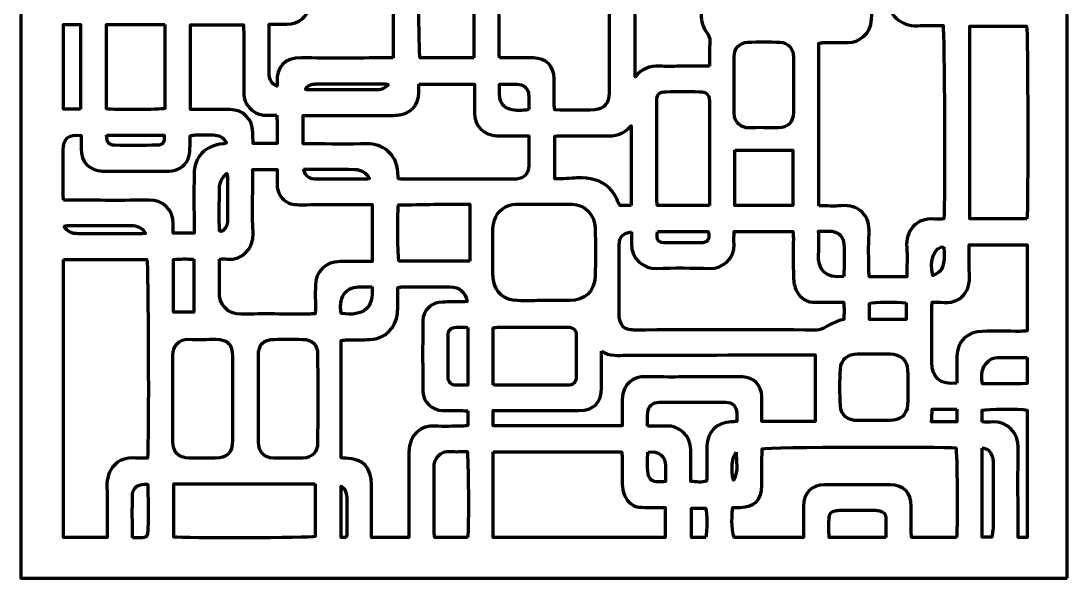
# Model space of a CAD drawing. Header units: inches. Extents: x 0 to 1500, y -3000 to 0.
# Drawn here: x 0 to 1500, y -3000 to -2201 of the extents above; entities that cross this region are included whole.
import ezdxf

# ---------------------------------------------------------------- set-up
doc = ezdxf.new("R2010")
doc.units = ezdxf.units.IN
doc.header["$MEASUREMENT"] = 0
doc.layers.add('Calque 2', color=7, linetype='Continuous')

msp = doc.modelspace()

# ---------------------------------------------------------------- linework, layer by layer
at = {"layer": 'Calque 2', "color": 7, "lineweight": 70, "true_color": 0xffffff}
for points, knots in [([(1500, -3000), (1000, -3000), (500, -3000), (0, -3000), (0, -2000), (0, -1000), (0, 0), (500, 0), (1000, 0), (1500, 0), (1500, -1000), (1500, -2000), (1500, -3000)], [0, 0, 0, 0, 1, 1, 1, 2, 2, 2, 3, 3, 3, 4, 4, 4, 4]), ([(533.6, -2254.2), (533.6, -2151), (533.6, -2049.3), (533.6, -1946.5), (521.6, -1946.5), (510.4, -1946.1), (499.1, -1946.6), (481.3, -1947.5), (465, -1931.1), (465.4, -1913.1), (465.6, -1906.4), (465.5, -1899.8), (465.4, -1893.1), (465.4, -1886.9), (465.4, -1880.7), (465.4, -1874.4), (462, -1874.1), (460.1, -1873.8), (458.1, -1873.8), (432.4, -1873.8), (406.8, -1874.3), (381.1, -1873.6), (368, -1873.2), (355.2, -1885.6), (355.6, -1899.7), (356.3, -1928.7), (355.8, -1957.7), (355.8, -1986.7), (355.8, -1989.3), (356.2, -1991.8), (356.5, -1995.5), (364.5, -1995.5), (372.1, -1995.4), (379.7, -1995.5), (402.2, -1995.8), (415.8, -2009.4), (415.8, -2031.8), (415.9, -2077.4), (415.8, -2123.1), (415.8, -2168.7), (415.8, -2172), (415.6, -2175.4), (414.9, -2178.6), (410.9, -2195.3), (398.6, -2205.2), (381.2, -2205.8), (373, -2206), (364.7, -2205.8), (355.9, -2205.8), (355.9, -2231), (355.7, -2255), (356.1, -2278.9), (356.3, -2285.4), (359.7, -2291.2), (367.1, -2294.6), (367.3, -2291.7), (367.6, -2289.7), (367.4, -2287.8), (365.7, -2269.1), (377.9, -2253.4), (402.1, -2253.9), (442, -2254.9), (482, -2254.2), (522, -2254.2), (525.6, -2254.2), (529.3, -2254.2), (533.6, -2254.2)], [0, 0, 0, 0, 1, 1, 1, 2, 2, 2, 3, 3, 3, 4, 4, 4, 5, 5, 5, 6, 6, 6, 7, 7, 7, 8, 8, 8, 9, 9, 9, 10, 10, 10, 11, 11, 11, 12, 12, 12, 13, 13, 13, 14, 14, 14, 15, 15, 15, 16, 16, 16, 17, 17, 17, 18, 18, 18, 19, 19, 19, 20, 20, 20, 21, 21, 21, 22, 22, 22, 22]), ([(649.6, -2253.8), (649.6, -2200.4), (649.6, -2148), (649.6, -2094.7), (623.3, -2094.7), (597.5, -2094.7), (571.8, -2094.7), (569.7, -2104.9), (570.1, -2246.5), (572.3, -2253.8), (597.7, -2253.8), (623.3, -2253.8), (649.6, -2253.8)], [0, 0, 0, 0, 1, 1, 1, 2, 2, 2, 3, 3, 3, 4, 4, 4, 4]), ([(686.2, -2254.2), (703.1, -2254.2), (718.7, -2254.1), (734.4, -2254.2), (753, -2254.4), (764.3, -2265.6), (764.5, -2283.9), (764.6, -2296.3), (764.5, -2308.6), (764.6, -2320.9), (764.6, -2323.4), (765.2, -2326), (765.5, -2328.8), (785.1, -2328.8), (804.1, -2329.6), (822.9, -2328.5), (836.9, -2327.7), (843.4, -2318.9), (843.4, -2304.1), (843.5, -2253.5), (843.5, -2202.9), (843.4, -2152.3), (843.4, -2149.7), (843, -2147.1), (842.7, -2143.8), (838.8, -2143.8), (835.5, -2143.8), (832.3, -2143.8), (812.3, -2143.8), (792.3, -2143.8), (772.3, -2143.8), (762.3, -2143.8), (753.4, -2140.8), (746.3, -2133.2), (740, -2126.5), (737.6, -2118.5), (737.5, -2109.6), (737.4, -2102.6), (737.5, -2095.7), (737.5, -2088.1), (725.4, -2088.1), (714.4, -2087.3), (703.6, -2088.3), (695, -2089.1), (689.5, -2095.3), (687, -2103.6), (686, -2107.1), (685.9, -2110.9), (685.9, -2114.5), (685.8, -2158.5), (685.8, -2202.4), (685.8, -2246.4), (685.8, -2248.6), (686, -2250.9), (686.2, -2254.2)], [0, 0, 0, 0, 1, 1, 1, 2, 2, 2, 3, 3, 3, 4, 4, 4, 5, 5, 5, 6, 6, 6, 7, 7, 7, 8, 8, 8, 9, 9, 9, 10, 10, 10, 11, 11, 11, 12, 12, 12, 13, 13, 13, 14, 14, 14, 15, 15, 15, 16, 16, 16, 17, 17, 17, 18, 18, 18, 18]), ([(987.5, -2266.2), (987.5, -2253.2), (987.2, -2241.6), (987.7, -2230), (987.8, -2225.7), (986.8, -2222.4), (984.2, -2219.1), (977.8, -2210.9), (975.2, -2201.6), (975.4, -2191.2), (975.8, -2178.2), (975.6, -2165.2), (975.5, -2152.2), (975.5, -2149.7), (975, -2147.1), (974.8, -2144.4), (943, -2144.4), (911.9, -2144.4), (880.6, -2144.4), (880.6, -2189.9), (880.6, -2234.8), (880.6, -2281.1), (890.3, -2269.4), (901.8, -2265.8), (915.1, -2266.1), (924.8, -2266.4), (934.4, -2266.2), (944.1, -2266.2), (958, -2266.2), (972, -2266.2), (987.5, -2266.2)], [0, 0, 0, 0, 1, 1, 1, 2, 2, 2, 3, 3, 3, 4, 4, 4, 5, 5, 5, 6, 6, 6, 7, 7, 7, 8, 8, 8, 9, 9, 9, 10, 10, 10, 10]), ([(1144.3, -2466.2), (1155.7, -2466.2), (1166.1, -2467), (1176.3, -2466.1), (1201.3, -2463.9), (1217.8, -2479.7), (1216.1, -2506.2), (1214.9, -2524.1), (1215.8, -2542.2), (1215.9, -2560.2), (1215.9, -2562.7), (1216.4, -2565.2), (1216.7, -2568.2), (1226, -2568.2), (1234.6, -2568.2), (1243.3, -2568.2), (1252.1, -2568.1), (1260.9, -2568), (1270.2, -2567.9), (1270.2, -2553), (1271.2, -2539.2), (1270, -2525.7), (1267.9, -2503.2), (1283.2, -2482.4), (1309.9, -2485.4), (1314.4, -2485.9), (1318.9, -2485.2), (1323.2, -2485.1), (1325.3, -2462.3), (1324.3, -2215.5), (1322.1, -2207.8), (1310, -2207.8), (1297.6, -2207.2), (1285.4, -2207.9), (1262.4, -2209.2), (1241.5, -2192.2), (1243.4, -2165.7), (1243.7, -2160.7), (1243.5, -2155.7), (1243.3, -2150.7), (1243.3, -2148.2), (1242.7, -2145.6), (1242.4, -2143.1), (1234.7, -2143.1), (1227.8, -2143.1), (1220.3, -2143.1), (1220.1, -2146.8), (1219.8, -2150.1), (1219.8, -2153.3), (1219.8, -2168.3), (1220.2, -2183.3), (1219.7, -2198.3), (1219.1, -2220), (1200.9, -2232.5), (1185.9, -2232), (1174.6, -2231.6), (1163.3, -2231.9), (1151.9, -2232), (1149.4, -2232), (1146.9, -2232.5), (1144.3, -2232.8), (1144.3, -2310.7), (1144.3, -2387.8), (1144.3, -2466.2)], [0, 0, 0, 0, 1, 1, 1, 2, 2, 2, 3, 3, 3, 4, 4, 4, 5, 5, 5, 6, 6, 6, 7, 7, 7, 8, 8, 8, 9, 9, 9, 10, 10, 10, 11, 11, 11, 12, 12, 12, 13, 13, 13, 14, 14, 14, 15, 15, 15, 16, 16, 16, 17, 17, 17, 18, 18, 18, 19, 19, 19, 20, 20, 20, 21, 21, 21, 21]), ([(85.6, -2327.8), (85.6, -2286.9), (85.6, -2246.8), (85.6, -2206.4), (77.2, -2206.4), (69.4, -2206.4), (61.1, -2206.4), (61.1, -2247.1), (61.1, -2287.2), (61.1, -2327.8), (69.4, -2327.8), (77, -2327.8), (85.6, -2327.8)], [0, 0, 0, 0, 1, 1, 1, 2, 2, 2, 3, 3, 3, 4, 4, 4, 4]), ([(206.3, -2206.4), (177.7, -2206.4), (150.3, -2206.4), (122.5, -2206.4), (122.5, -2247.1), (122.5, -2287.2), (122.5, -2327.1), (134.8, -2329), (199.1, -2328.6), (206.3, -2326.6), (206.3, -2286.8), (206.3, -2247), (206.3, -2206.4)], [0, 0, 0, 0, 1, 1, 1, 2, 2, 2, 3, 3, 3, 4, 4, 4, 4]), ([(366.7, -2336.4), (361.3, -2336.4), (356.4, -2336.5), (351.5, -2336.4), (340.8, -2336.2), (332.2, -2331.8), (325.8, -2323.3), (320.9, -2317), (319.4, -2309.7), (319.4, -2301.8), (319.5, -2273.5), (319.5, -2245.2), (319.4, -2216.9), (319.4, -2213.4), (319.2, -2209.9), (319, -2206.5), (293, -2206.5), (268.2, -2206.5), (243.2, -2206.5), (243.2, -2247.3), (243.2, -2287.4), (243.2, -2328.2), (247.2, -2328.2), (250.5, -2328.2), (253.8, -2328.2), (269.1, -2328.2), (284.4, -2328.1), (299.7, -2328.2), (318.9, -2328.4), (332.2, -2341.8), (332.5, -2360.9), (332.6, -2366.1), (332.8, -2371.3), (333, -2376.7), (344.8, -2376.7), (355.6, -2376.7), (367.5, -2376.7), (367.5, -2365.8), (367.5, -2355.6), (367.4, -2345.3), (367.4, -2342.8), (367, -2340.2), (366.7, -2336.4)], [0, 0, 0, 0, 1, 1, 1, 2, 2, 2, 3, 3, 3, 4, 4, 4, 5, 5, 5, 6, 6, 6, 7, 7, 7, 8, 8, 8, 9, 9, 9, 10, 10, 10, 11, 11, 11, 12, 12, 12, 13, 13, 13, 14, 14, 14, 14]), ([(1442.4, -2485), (1444.4, -2471.1), (1443.8, -2215.5), (1441.9, -2208.5), (1414.7, -2208.5), (1387.6, -2208.5), (1360.5, -2208.5), (1360.5, -2301), (1360.5, -2392.8), (1360.5, -2485), (1388.1, -2485), (1415, -2485), (1442.4, -2485)], [0, 0, 0, 0, 1, 1, 1, 2, 2, 2, 3, 3, 3, 4, 4, 4, 4]), ([(1107.5, -2293.6), (1107.5, -2293.6), (1107.5, -2293.6), (1107.5, -2293.6), (1107.5, -2279.9), (1107.6, -2266.3), (1107.5, -2252.6), (1107.3, -2240.3), (1100.5, -2232.3), (1088.1, -2231.7), (1072.9, -2231), (1057.5, -2231), (1042.3, -2231.7), (1029.8, -2232.2), (1022.7, -2240), (1022.6, -2252.4), (1022.4, -2279.3), (1022.6, -2306.3), (1022.5, -2333.3), (1022.4, -2346.1), (1032.9, -2355), (1044, -2354.5), (1057.9, -2353.8), (1071.9, -2354.4), (1085.9, -2354.2), (1099.9, -2354.1), (1107.3, -2346.6), (1107.5, -2332.5), (1107.6, -2319.5), (1107.5, -2306.5), (1107.5, -2293.6)], [0, 0, 0, 0, 1, 1, 1, 2, 2, 2, 3, 3, 3, 4, 4, 4, 5, 5, 5, 6, 6, 6, 7, 7, 7, 8, 8, 8, 9, 9, 9, 10, 10, 10, 10]), ([(570.5, -2291.9), (570.5, -2296.4), (570.6, -2300), (570.5, -2303.6), (570.3, -2322.8), (558.3, -2335.3), (538.9, -2336.4), (536, -2336.5), (532.9, -2336.5), (530, -2336.5), (491.6, -2336.5), (453.3, -2336.5), (415, -2336.5), (411.5, -2336.5), (407.9, -2336.7), (404.5, -2336.9), (404.5, -2350.8), (404.5, -2363.7), (404.5, -2377.5), (408.7, -2377.5), (412.3, -2377.5), (415.9, -2377.5), (442.9, -2377.5), (469.9, -2378), (496.9, -2377.3), (517.1, -2376.7), (539.1, -2391.2), (540.5, -2418.6), (540.7, -2421.5), (540.9, -2424.4), (541.2, -2427.5), (544.2, -2427.7), (546.5, -2428), (548.8, -2428), (601.1, -2428.1), (653.4, -2428.1), (705.7, -2428.1), (707.3, -2428.1), (709, -2428.1), (710.7, -2427.9), (721.8, -2426.8), (728, -2420.2), (728.2, -2408.9), (728.3, -2399.6), (728.2, -2390.2), (728.2, -2380.9), (728.2, -2376.1), (728.2, -2371.2), (728.2, -2365.8), (723.5, -2365.8), (720.2, -2365.8), (716.9, -2365.8), (705.5, -2365.8), (694.2, -2365.9), (682.9, -2365.8), (663.6, -2365.5), (650.4, -2352.1), (650.2, -2332.9), (650.1, -2324.6), (650.2, -2316.3), (650.2, -2308), (650.2, -2302.7), (650.2, -2297.5), (650.2, -2291.9), (623.4, -2291.9), (597.8, -2291.9), (570.5, -2291.9)], [0, 0, 0, 0, 1, 1, 1, 2, 2, 2, 3, 3, 3, 4, 4, 4, 5, 5, 5, 6, 6, 6, 7, 7, 7, 8, 8, 8, 9, 9, 9, 10, 10, 10, 11, 11, 11, 12, 12, 12, 13, 13, 13, 14, 14, 14, 15, 15, 15, 16, 16, 16, 17, 17, 17, 18, 18, 18, 19, 19, 19, 20, 20, 20, 21, 21, 21, 22, 22, 22, 22]), ([(527.3, -2292.3), (524.5, -2291.8), (523.2, -2291.5), (521.9, -2291.5), (489.3, -2291.5), (456.7, -2291.5), (424.1, -2291.5), (422.1, -2291.5), (420.1, -2291.6), (418.2, -2291.9), (413.7, -2292.4), (410.3, -2294.6), (408, -2299.1), (409.5, -2299.6), (410.3, -2300.1), (411.2, -2300.1), (443.7, -2300.1), (476.3, -2300.2), (508.9, -2300.1), (515.3, -2300.1), (521.3, -2298.4), (527.3, -2292.3)], [0, 0, 0, 0, 1, 1, 1, 2, 2, 2, 3, 3, 3, 4, 4, 4, 5, 5, 5, 6, 6, 6, 7, 7, 7, 7]), ([(728.1, -2328.3), (728.1, -2320.9), (728.5, -2313.6), (728, -2306.4), (727.6, -2299.5), (721.7, -2292.7), (714.9, -2292.1), (705.5, -2291.4), (696, -2292), (686.4, -2292), (686.4, -2298.7), (685.8, -2304.7), (686.5, -2310.5), (687.6, -2319), (692.5, -2325.4), (701, -2327.6), (709.6, -2330), (718.5, -2330.1), (728.1, -2328.3)], [0, 0, 0, 0, 1, 1, 1, 2, 2, 2, 3, 3, 3, 4, 4, 4, 5, 5, 5, 6, 6, 6, 6]), ([(987.2, -2465.8), (987.2, -2461.1), (987.2, -2457.5), (987.2, -2453.9), (987.2, -2410.3), (987.2, -2366.7), (987.2, -2323.1), (987.2, -2320.8), (987.3, -2318.5), (987.2, -2316.1), (986.5, -2305.9), (983.2, -2302.7), (972.8, -2302.6), (957.1, -2302.4), (941.5, -2302.4), (925.8, -2302.6), (915, -2302.7), (911.8, -2306), (911.8, -2317.1), (911.8, -2364.1), (911.8, -2411), (911.8, -2457.9), (911.8, -2460.4), (912.3, -2463), (912.5, -2465.8), (937.3, -2465.8), (961.5, -2465.8), (987.2, -2465.8)], [0, 0, 0, 0, 1, 1, 1, 2, 2, 2, 3, 3, 3, 4, 4, 4, 5, 5, 5, 6, 6, 6, 7, 7, 7, 8, 8, 8, 9, 9, 9, 9]), ([(874.8, -2465.9), (874.8, -2427.7), (874.8, -2390.7), (874.8, -2351.7), (864.2, -2364.2), (851.7, -2366.3), (837.8, -2366), (816.5, -2365.4), (795.2, -2365.8), (773.9, -2365.8), (771, -2365.8), (768.1, -2366.3), (765.3, -2366.5), (765.3, -2387.1), (765.3, -2406.9), (765.3, -2427.5), (768.9, -2427.5), (771.9, -2427.6), (774.8, -2427.5), (784.8, -2427.1), (794.8, -2426), (804.7, -2426.3), (821.2, -2426.8), (836.6, -2431.1), (847.2, -2444.7), (852, -2450.8), (854.9, -2458.4), (859, -2465.9), (863.5, -2465.9), (868.7, -2465.9), (874.8, -2465.9)], [0, 0, 0, 0, 1, 1, 1, 2, 2, 2, 3, 3, 3, 4, 4, 4, 5, 5, 5, 6, 6, 6, 7, 7, 7, 8, 8, 8, 9, 9, 9, 10, 10, 10, 10]), ([(61, -2458.2), (65.1, -2458.2), (68.7, -2458.2), (72.2, -2458.2), (109.5, -2458.2), (146.8, -2458.8), (184.1, -2457.9), (202.2, -2457.5), (219, -2471.2), (218.5, -2492.3), (218.4, -2496.5), (218.5, -2500.8), (218.5, -2505.4), (228.9, -2505.4), (238.3, -2505.4), (248.2, -2505.4), (248.2, -2502), (248.2, -2499.4), (248.2, -2496.7), (248.2, -2471.8), (248, -2446.8), (248.3, -2421.8), (248.5, -2396), (264.4, -2379.3), (289.7, -2377.4), (291.2, -2377.3), (292.6, -2376.6), (294.7, -2376), (290.6, -2367.3), (283.7, -2364.8), (275.7, -2364.6), (267, -2364.3), (258.4, -2364.4), (249.7, -2364.6), (247.5, -2364.6), (245.4, -2365.3), (242.5, -2365.8), (242.5, -2372.3), (242.9, -2378.2), (242.4, -2384.2), (242.1, -2389.1), (241.7, -2394.3), (239.8, -2398.7), (234.7, -2410.7), (224.8, -2416.1), (212.1, -2416.3), (198.5, -2416.6), (184.8, -2416.5), (171.2, -2416.5), (153.2, -2416.5), (135.2, -2416.8), (117.2, -2416.3), (97.4, -2415.7), (86.2, -2403.7), (86.2, -2383.8), (86.2, -2377.6), (86.2, -2371.4), (86.2, -2365.3), (67.5, -2363.5), (60.5, -2369.7), (60.5, -2386.4), (60.5, -2406.7), (60.5, -2427), (60.5, -2447.3), (60.5, -2450.6), (60.8, -2453.8), (61, -2458.2)], [0, 0, 0, 0, 1, 1, 1, 2, 2, 2, 3, 3, 3, 4, 4, 4, 5, 5, 5, 6, 6, 6, 7, 7, 7, 8, 8, 8, 9, 9, 9, 10, 10, 10, 11, 11, 11, 12, 12, 12, 13, 13, 13, 14, 14, 14, 15, 15, 15, 16, 16, 16, 17, 17, 17, 18, 18, 18, 19, 19, 19, 20, 20, 20, 21, 21, 21, 22, 22, 22, 22]), ([(122.8, -2365.1), (122.9, -2375.3), (125.7, -2379.2), (134.2, -2379.4), (154.5, -2379.7), (174.8, -2379.7), (195.2, -2379.3), (203.5, -2379.2), (206.5, -2374.5), (205.2, -2365.1), (177.7, -2365.1), (150.3, -2365.1), (122.8, -2365.1)], [0, 0, 0, 0, 1, 1, 1, 2, 2, 2, 3, 3, 3, 4, 4, 4, 4]), ([(1023.5, -2386.4), (1023.5, -2413.3), (1023.5, -2439.3), (1023.5, -2465.7), (1051.4, -2465.7), (1078.8, -2465.7), (1106.9, -2465.7), (1106.9, -2439.1), (1106.9, -2413.1), (1106.9, -2386.4), (1079.3, -2386.4), (1052.2, -2386.4), (1023.5, -2386.4)], [0, 0, 0, 0, 1, 1, 1, 2, 2, 2, 3, 3, 3, 4, 4, 4, 4]), ([(284.5, -2542.5), (284.5, -2559.3), (284.8, -2574.6), (284.5, -2589.8), (284.1, -2606.5), (295.1, -2622.1), (316.1, -2621.6), (348, -2621), (380, -2621.5), (412, -2621.5), (415.2, -2621.5), (418.4, -2621.2), (421.7, -2621.1), (421.9, -2618.3), (422.2, -2616.6), (422.2, -2615), (422.2, -2603.6), (422, -2592.3), (422.2, -2581), (422.7, -2559.7), (436.5, -2546.3), (457.6, -2546.2), (464, -2546.1), (470.3, -2546.2), (476.6, -2546.1), (485.5, -2546.1), (494.4, -2546.1), (503.6, -2546.1), (503.6, -2518.5), (503.6, -2492.1), (503.6, -2464.5), (499.4, -2464.5), (495.9, -2464.5), (492.3, -2464.5), (461, -2464.5), (429.6, -2464.5), (398.3, -2464.6), (390.4, -2464.6), (383, -2463.2), (377, -2457.7), (370.5, -2451.8), (367.5, -2444.2), (367.5, -2435.4), (367.5, -2428.5), (367.5, -2421.6), (367.5, -2414.3), (355.4, -2414.3), (344.6, -2414.3), (332.5, -2414.3), (332.5, -2418.4), (332.5, -2421.9), (332.5, -2425.5), (332.5, -2452.2), (331.5, -2478.9), (332.8, -2505.5), (333.9, -2529.2), (315.8, -2544.9), (296, -2542.5), (292.8, -2542.2), (289.5, -2542.5), (284.5, -2542.5)], [0, 0, 0, 0, 1, 1, 1, 2, 2, 2, 3, 3, 3, 4, 4, 4, 5, 5, 5, 6, 6, 6, 7, 7, 7, 8, 8, 8, 9, 9, 9, 10, 10, 10, 11, 11, 11, 12, 12, 12, 13, 13, 13, 14, 14, 14, 15, 15, 15, 16, 16, 16, 17, 17, 17, 18, 18, 18, 19, 19, 19, 20, 20, 20, 20]), ([(405, -2413.8), (409.1, -2424.8), (413.5, -2427.9), (424.9, -2428), (448.2, -2428.2), (471.5, -2428.1), (494.8, -2428), (496.2, -2428), (497.7, -2427.4), (499.7, -2427), (494.6, -2418.4), (487.5, -2414.1), (478.8, -2414), (454.5, -2413.6), (430.3, -2413.8), (405, -2413.8)], [0, 0, 0, 0, 1, 1, 1, 2, 2, 2, 3, 3, 3, 4, 4, 4, 5, 5, 5, 5]), ([(284.5, -2503.2), (286.6, -2502.7), (288.3, -2502.7), (289.4, -2501.9), (294.3, -2498.2), (296.3, -2493.4), (296.3, -2487.2), (296.1, -2466.3), (296.3, -2445.3), (296.2, -2424.4), (296.2, -2423.3), (295.8, -2422.1), (295.4, -2420.1), (287.6, -2426.1), (284.8, -2433.6), (284.7, -2441.6), (284.3, -2461.8), (284.5, -2482.1), (284.5, -2503.2)], [0, 0, 0, 0, 1, 1, 1, 2, 2, 2, 3, 3, 3, 4, 4, 4, 5, 5, 5, 6, 6, 6, 6]), ([(643.7, -2545.8), (643.7, -2518), (643.7, -2491.3), (643.7, -2464), (609.9, -2463.3), (575.5, -2464.5), (541.4, -2464.9), (539.4, -2483), (540.1, -2538.8), (542.4, -2545.8), (575.5, -2545.8), (608.7, -2545.8), (643.7, -2545.8)], [0, 0, 0, 0, 1, 1, 1, 2, 2, 2, 3, 3, 3, 4, 4, 4, 4]), ([(749.9, -2602.2), (762.3, -2602.2), (774.6, -2602.2), (786.9, -2602.2), (808, -2602.1), (822.5, -2589), (823.2, -2567.9), (824, -2544.6), (824, -2521.2), (823.2, -2497.9), (822.5, -2478.4), (808.7, -2464.3), (790.7, -2463.9), (763.7, -2463.5), (736.7, -2463.6), (709.7, -2463.9), (695.5, -2464.1), (683, -2473.6), (678.9, -2487), (677.4, -2492), (676.7, -2497.4), (676.7, -2502.7), (676.4, -2522.7), (676.5, -2542.7), (676.6, -2562.7), (676.6, -2566), (677.1, -2569.3), (677.6, -2572.6), (680.7, -2591.1), (693.3, -2602), (711.9, -2602.2), (724.6, -2602.3), (737.3, -2602.2), (749.9, -2602.2)], [0, 0, 0, 0, 1, 1, 1, 2, 2, 2, 3, 3, 3, 4, 4, 4, 5, 5, 5, 6, 6, 6, 7, 7, 7, 8, 8, 8, 9, 9, 9, 10, 10, 10, 11, 11, 11, 11]), ([(61.7, -2495.3), (66.5, -2504.4), (73.7, -2506.2), (82.1, -2506.2), (112, -2506.2), (141.9, -2506.2), (171.8, -2506.2), (173.7, -2506.2), (175.5, -2505.9), (178.7, -2505.7), (173, -2497.3), (166.3, -2494.5), (157.8, -2494.5), (128.2, -2494.5), (98.6, -2494.5), (69, -2494.5), (66.9, -2494.5), (64.7, -2495), (61.7, -2495.3)], [0, 0, 0, 0, 1, 1, 1, 2, 2, 2, 3, 3, 3, 4, 4, 4, 5, 5, 5, 6, 6, 6, 6]), ([(875.5, -2503.7), (863.2, -2505.2), (857.9, -2510.9), (857.9, -2522), (857.7, -2556.3), (857.7, -2590.6), (858, -2624.9), (858, -2629.3), (859.8, -2634.1), (862.2, -2637.7), (866, -2643.5), (872.4, -2644.3), (879, -2644.3), (966.3, -2644.2), (1053.6, -2644.2), (1140.9, -2644.3), (1146.1, -2644.3), (1150.1, -2642.8), (1154.4, -2639.7), (1159.4, -2636.1), (1165.6, -2634.1), (1171.3, -2631.6), (1174, -2630.5), (1176.9, -2630), (1179.8, -2629.2), (1180.1, -2620.8), (1181, -2613), (1179.2, -2604.5), (1165.6, -2604.5), (1152.7, -2604.3), (1139.8, -2604.6), (1127, -2604.9), (1117.6, -2599.1), (1112.2, -2588.3), (1109.2, -2582.3), (1107.9, -2575), (1107.7, -2568.2), (1107.1, -2549.9), (1107.5, -2531.5), (1107.5, -2513.2), (1107.5, -2510), (1107.1, -2506.8), (1106.9, -2503.2), (1078.6, -2503.2), (1051.2, -2503.2), (1022.5, -2503.2), (1022.5, -2509.7), (1022.1, -2515.7), (1022.6, -2521.6), (1024.2, -2541.1), (1006.2, -2556.6), (988.1, -2556), (962.5, -2555.2), (936.8, -2555), (911.2, -2556.1), (893.9, -2556.7), (874.5, -2543), (875.5, -2520.4), (875.7, -2514.9), (875.5, -2509.3), (875.5, -2503.7)], [0, 0, 0, 0, 1, 1, 1, 2, 2, 2, 3, 3, 3, 4, 4, 4, 5, 5, 5, 6, 6, 6, 7, 7, 7, 8, 8, 8, 9, 9, 9, 10, 10, 10, 11, 11, 11, 12, 12, 12, 13, 13, 13, 14, 14, 14, 15, 15, 15, 16, 16, 16, 17, 17, 17, 18, 18, 18, 19, 19, 19, 20, 20, 20, 20]), ([(912.7, -2503), (911.1, -2516.5), (913.6, -2519.4), (926.1, -2519.5), (942, -2519.5), (957.9, -2519.6), (973.9, -2519.4), (984.7, -2519.3), (988, -2514.7), (985.6, -2503), (961.6, -2503), (937.5, -2503), (912.7, -2503)], [0, 0, 0, 0, 1, 1, 1, 2, 2, 2, 3, 3, 3, 4, 4, 4, 4]), ([(1180.1, -2567.4), (1180.1, -2551.6), (1180.5, -2536.4), (1180, -2521.1), (1179.6, -2511.2), (1172.7, -2503.9), (1163.2, -2502.8), (1157.1, -2502.1), (1150.8, -2502.7), (1143.8, -2502.7), (1143.8, -2514.5), (1144.5, -2525.2), (1143.7, -2535.7), (1142.1, -2556.3), (1153.1, -2572), (1180.1, -2567.4)], [0, 0, 0, 0, 1, 1, 1, 2, 2, 2, 3, 3, 3, 4, 4, 4, 5, 5, 5, 5]), ([(1323.4, -2525), (1310.6, -2523.9), (1302, -2544.7), (1307.4, -2566.1), (1321.9, -2561), (1325.4, -2551.8), (1323.4, -2525)], [0, 0, 0, 0, 1, 1, 1, 2, 2, 2, 2]), ([(1342.1, -2720.6), (1342.1, -2707.5), (1342, -2694.9), (1342.1, -2682.3), (1342.4, -2660.6), (1356.9, -2646.3), (1378.8, -2646.2), (1396.7, -2646.1), (1414.7, -2646.2), (1432.7, -2646.2), (1435.9, -2646.2), (1439.2, -2645.9), (1442.8, -2645.7), (1442.8, -2604.2), (1442.8, -2563.5), (1442.8, -2522.4), (1415, -2522.4), (1387.9, -2522.4), (1359.8, -2522.4), (1359.8, -2525.8), (1359.8, -2528.8), (1359.8, -2531.7), (1359.8, -2542), (1359, -2552.4), (1360, -2562.6), (1362.4, -2588.4), (1348.8, -2607.9), (1318.5, -2604.6), (1314.7, -2604.2), (1310.7, -2604.5), (1306.6, -2604.5), (1306.3, -2608.1), (1305.9, -2610.3), (1305.9, -2612.6), (1305.9, -2638.6), (1305.8, -2664.6), (1306, -2690.6), (1306.1, -2712.8), (1318.1, -2723.2), (1342.1, -2720.6)], [0, 0, 0, 0, 1, 1, 1, 2, 2, 2, 3, 3, 3, 4, 4, 4, 5, 5, 5, 6, 6, 6, 7, 7, 7, 8, 8, 8, 9, 9, 9, 10, 10, 10, 11, 11, 11, 12, 12, 12, 13, 13, 13, 13]), ([(61.2, -2543), (61.2, -2676.6), (61.2, -2809.1), (61.2, -2941.6), (82.1, -2941.6), (102.3, -2941.6), (123.5, -2941.6), (123.5, -2937.7), (123.5, -2934.4), (123.5, -2931.2), (123.5, -2910.5), (124.2, -2889.8), (123.3, -2869.2), (122.2, -2844.8), (138, -2825.6), (164.2, -2828), (170, -2828.5), (175.9, -2828), (181.5, -2827.9), (183.6, -2804), (182.7, -2550.6), (180.5, -2543), (141.1, -2543), (101.5, -2543), (61.2, -2543)], [0, 0, 0, 0, 1, 1, 1, 2, 2, 2, 3, 3, 3, 4, 4, 4, 5, 5, 5, 6, 6, 6, 7, 7, 7, 8, 8, 8, 8]), ([(247.7, -2542.9), (237.8, -2542.3), (228.5, -2542.2), (218.7, -2543.1), (218.7, -2569), (218.7, -2593.8), (218.7, -2618.8), (228.8, -2618.8), (238.2, -2618.8), (247.7, -2618.8), (247.7, -2593.3), (247.7, -2568.5), (247.7, -2542.9)], [0, 0, 0, 0, 1, 1, 1, 2, 2, 2, 3, 3, 3, 4, 4, 4, 4]), ([(503.4, -2582.6), (495.5, -2582.6), (488.2, -2582), (480.9, -2582.7), (470.7, -2583.6), (463.7, -2589.6), (460.3, -2599.1), (457.9, -2606.1), (457.7, -2613.3), (459.5, -2620.4), (491, -2625.5), (506.6, -2612.4), (503.4, -2582.6)], [0, 0, 0, 0, 1, 1, 1, 2, 2, 2, 3, 3, 3, 4, 4, 4, 4]), ([(640.9, -2760.3), (637.2, -2760.1), (633.9, -2759.9), (630.7, -2759.8), (622, -2759.8), (613.4, -2760), (604.7, -2759.8), (589.3, -2759.3), (576.6, -2747.9), (576.4, -2732.9), (575.9, -2699), (575.9, -2665), (576.3, -2631), (576.5, -2616), (589.1, -2604.6), (604.4, -2604.2), (613.7, -2604), (623.1, -2604.1), (632.4, -2604), (634.9, -2604), (637.3, -2603.6), (639.9, -2603.3), (636.6, -2589.1), (628.9, -2582.6), (615.2, -2582.5), (592.6, -2582.4), (569.9, -2582.5), (547.3, -2582.5), (545.4, -2582.5), (543.5, -2583), (540.5, -2583.4), (540.5, -2587.5), (540.6, -2591), (540.5, -2594.6), (540.4, -2603.3), (540.8, -2612), (539.9, -2620.5), (537.7, -2641.7), (522.1, -2656.6), (501.1, -2657.9), (490.1, -2658.6), (479.1, -2658.2), (468.1, -2658.4), (465.2, -2658.4), (462.4, -2658.8), (459.2, -2659.1), (459.2, -2715.6), (459.2, -2771.4), (459.2, -2827.5), (461.8, -2827.7), (463.7, -2828), (465.7, -2828.1), (490.2, -2828.9), (502.6, -2841.5), (502.7, -2866.4), (502.8, -2887.7), (502.7, -2909), (502.7, -2930.3), (502.7, -2933.9), (502.7, -2937.5), (502.7, -2941.6), (520.9, -2941.6), (538.1, -2941.6), (556.2, -2941.6), (556.2, -2937.3), (556.2, -2933.4), (556.2, -2929.5), (556.2, -2892.8), (556.3, -2856.2), (556.2, -2819.5), (556.1, -2793.8), (575, -2780.7), (593.4, -2782), (606.6, -2783), (620, -2782.2), (633.3, -2782.1), (635.9, -2782.1), (638.4, -2781.6), (640.9, -2781.3), (640.9, -2774), (640.9, -2767.5), (640.9, -2760.3)], [0, 0, 0, 0, 1, 1, 1, 2, 2, 2, 3, 3, 3, 4, 4, 4, 5, 5, 5, 6, 6, 6, 7, 7, 7, 8, 8, 8, 9, 9, 9, 10, 10, 10, 11, 11, 11, 12, 12, 12, 13, 13, 13, 14, 14, 14, 15, 15, 15, 16, 16, 16, 17, 17, 17, 18, 18, 18, 19, 19, 19, 20, 20, 20, 21, 21, 21, 22, 22, 22, 23, 23, 23, 24, 24, 24, 25, 25, 25, 26, 26, 26, 27, 27, 27, 27]), ([(1269.3, -2605.5), (1255.3, -2603.6), (1223.3, -2604.1), (1216.6, -2606.2), (1216.6, -2614), (1216.6, -2621.8), (1216.6, -2629.4), (1234.4, -2629.4), (1251.6, -2629.4), (1269.3, -2629.4), (1269.3, -2621.2), (1269.3, -2613.6), (1269.3, -2605.5)], [0, 0, 0, 0, 1, 1, 1, 2, 2, 2, 3, 3, 3, 4, 4, 4, 4]), ([(640.9, -2640.8), (638.1, -2640.5), (636.5, -2640.3), (634.8, -2640.3), (631.5, -2640.2), (628.2, -2640.1), (624.9, -2640.3), (615.7, -2640.8), (612.7, -2643.9), (612.5, -2653.4), (612.3, -2663.1), (612.4, -2672.7), (612.4, -2682.3), (612.4, -2692), (612.3, -2701.6), (612.5, -2711.3), (612.7, -2718.5), (615.7, -2722.6), (622, -2723.2), (628.1, -2723.8), (634.3, -2723.3), (640.9, -2723.3), (640.9, -2695.2), (640.9, -2668.4), (640.9, -2640.8)], [0, 0, 0, 0, 1, 1, 1, 2, 2, 2, 3, 3, 3, 4, 4, 4, 5, 5, 5, 6, 6, 6, 7, 7, 7, 8, 8, 8, 8]), ([(677, -2723), (681.1, -2723.2), (684.3, -2723.4), (687.6, -2723.5), (701.3, -2723.5), (714.9, -2723.5), (728.6, -2723.5), (746.6, -2723.5), (764.6, -2723.6), (782.6, -2723.4), (792.2, -2723.4), (796.1, -2720), (796.2, -2711.5), (796.4, -2691.5), (796.4, -2671.5), (796.2, -2651.5), (796.1, -2644.3), (793, -2641.3), (786, -2640.4), (784.4, -2640.2), (782.7, -2640.3), (781, -2640.3), (749, -2640.2), (717, -2640.2), (685, -2640.3), (682.5, -2640.3), (680, -2640.8), (677, -2641.2), (677, -2668.4), (677, -2695), (677, -2723)], [0, 0, 0, 0, 1, 1, 1, 2, 2, 2, 3, 3, 3, 4, 4, 4, 5, 5, 5, 6, 6, 6, 7, 7, 7, 8, 8, 8, 9, 9, 9, 10, 10, 10, 10]), ([(303.5, -2742.8), (303.5, -2722.5), (303.5, -2702.2), (303.4, -2681.8), (303.4, -2665.3), (296.2, -2657.8), (280, -2657.6), (267, -2657.5), (254, -2658.1), (241, -2657.5), (226.1, -2656.8), (217.8, -2668.2), (217.9, -2680.3), (218, -2721.7), (217.8, -2763), (218, -2804.3), (218.1, -2820), (226, -2827.7), (241.5, -2828), (253.9, -2828.3), (266.2, -2828.2), (278.5, -2828), (295.9, -2827.8), (303.4, -2820.2), (303.4, -2802.8), (303.5, -2782.8), (303.5, -2762.8), (303.5, -2742.8)], [0, 0, 0, 0, 1, 1, 1, 2, 2, 2, 3, 3, 3, 4, 4, 4, 5, 5, 5, 6, 6, 6, 7, 7, 7, 8, 8, 8, 9, 9, 9, 9]), ([(340.5, -2742), (340.5, -2763), (340.5, -2784), (340.6, -2805), (340.6, -2819.4), (348.2, -2827.5), (362.5, -2827.9), (376.5, -2828.3), (390.5, -2828.4), (404.4, -2827.9), (417.6, -2827.4), (425.4, -2819.2), (425.4, -2806.1), (425.6, -2763.8), (425.6, -2721.4), (425.4, -2679.1), (425.4, -2665.3), (417.6, -2657.9), (403.5, -2657.7), (390.2, -2657.5), (376.8, -2657.5), (363.5, -2657.7), (347.6, -2657.8), (340.6, -2665.1), (340.5, -2681.1), (340.5, -2701.4), (340.5, -2721.7), (340.5, -2742)], [0, 0, 0, 0, 1, 1, 1, 2, 2, 2, 3, 3, 3, 4, 4, 4, 5, 5, 5, 6, 6, 6, 7, 7, 7, 8, 8, 8, 9, 9, 9, 9]), ([(832.5, -2674.8), (832.5, -2679.6), (832.5, -2682.8), (832.5, -2686.1), (832.5, -2699.7), (832.5, -2713.4), (832.5, -2727), (832.4, -2748.6), (821.3, -2759.8), (800, -2759.8), (762.7, -2759.8), (725.3, -2759.8), (688, -2759.8), (684.5, -2759.8), (680.9, -2759.8), (677.3, -2759.8), (677.3, -2768), (677.3, -2774.8), (677.3, -2781.5), (739.2, -2781.5), (800.4, -2781.5), (862.2, -2781.5), (862.2, -2768.5), (862, -2756.3), (862.2, -2744), (862.7, -2720.3), (879.2, -2710.8), (895.5, -2711.2), (923.8, -2712.1), (952.2, -2711.5), (980.5, -2711.5), (998.5, -2711.5), (1016.5, -2711.2), (1034.5, -2711.6), (1050.4, -2711.9), (1062, -2723.7), (1062.5, -2739.6), (1062.6, -2743.2), (1062.5, -2746.9), (1062.5, -2750.6), (1062.5, -2758.8), (1062.5, -2767), (1062.5, -2775.7), (1088.6, -2775.7), (1113.4, -2775.7), (1138.8, -2775.7), (1138.8, -2743.7), (1138.8, -2712.2), (1138.8, -2679.8), (1134.3, -2679.8), (1130.3, -2679.8), (1126.4, -2679.8), (1040.4, -2680), (954.5, -2680.3), (868.5, -2680.5), (856.6, -2680.5), (844.5, -2682.3), (832.5, -2674.8)], [0, 0, 0, 0, 1, 1, 1, 2, 2, 2, 3, 3, 3, 4, 4, 4, 5, 5, 5, 6, 6, 6, 7, 7, 7, 8, 8, 8, 9, 9, 9, 10, 10, 10, 11, 11, 11, 12, 12, 12, 13, 13, 13, 14, 14, 14, 15, 15, 15, 16, 16, 16, 17, 17, 17, 18, 18, 18, 19, 19, 19, 19]), ([(1222.1, -2774.2), (1230, -2774.2), (1238, -2774.2), (1246, -2774.2), (1260.9, -2774.1), (1270.4, -2766.3), (1271.2, -2751.6), (1272, -2735), (1272, -2718.3), (1271.2, -2701.7), (1270.5, -2687.1), (1261, -2678.7), (1246.4, -2678.5), (1230.8, -2678.3), (1215.1, -2678.3), (1199.5, -2678.5), (1185.6, -2678.7), (1176, -2686.2), (1175.1, -2699.9), (1174, -2717.4), (1174, -2735.2), (1175, -2752.7), (1175.8, -2766.8), (1185.5, -2774.1), (1200.1, -2774.2), (1207.4, -2774.2), (1214.7, -2774.2), (1222.1, -2774.2)], [0, 0, 0, 0, 1, 1, 1, 2, 2, 2, 3, 3, 3, 4, 4, 4, 5, 5, 5, 6, 6, 6, 7, 7, 7, 8, 8, 8, 9, 9, 9, 9]), ([(1442.9, -2683.7), (1427.8, -2683.7), (1413.9, -2683.2), (1400, -2683.9), (1390.2, -2684.3), (1383.6, -2690.5), (1379.8, -2699.4), (1376.7, -2706.4), (1377.7, -2713.5), (1378.5, -2721.4), (1400.3, -2721.3), (1421.4, -2721.9), (1442.9, -2721), (1442.9, -2708), (1442.9, -2696.2), (1442.9, -2683.7)], [0, 0, 0, 0, 1, 1, 1, 2, 2, 2, 3, 3, 3, 4, 4, 4, 5, 5, 5, 5]), ([(898.6, -2782.2), (908.5, -2782.2), (917.1, -2782.6), (925.7, -2782.1), (943.2, -2781), (960.6, -2795.5), (960.5, -2816.5), (960.5, -2826.5), (960.5, -2836.5), (960.5, -2846.4), (960.5, -2851.3), (960.5, -2856.3), (960.5, -2861.4), (968.8, -2862.4), (975.8, -2862.9), (983.1, -2861.1), (983.2, -2858.9), (983.4, -2857.3), (983.5, -2855.7), (983.5, -2840.7), (983.2, -2825.7), (983.6, -2810.7), (984.1, -2790.2), (998, -2776.7), (1018.4, -2776.2), (1020.9, -2776.1), (1023.5, -2775.7), (1026.3, -2775.4), (1026.3, -2771), (1026.5, -2767.4), (1026.3, -2763.7), (1025.9, -2753.1), (1020.8, -2747.9), (1010.2, -2747.9), (978.5, -2747.7), (946.9, -2747.7), (915.3, -2747.9), (905.7, -2747.9), (899.6, -2753.4), (898.7, -2762.8), (898.1, -2768.7), (898.6, -2774.7), (898.6, -2782.2)], [0, 0, 0, 0, 1, 1, 1, 2, 2, 2, 3, 3, 3, 4, 4, 4, 5, 5, 5, 6, 6, 6, 7, 7, 7, 8, 8, 8, 9, 9, 9, 10, 10, 10, 11, 11, 11, 12, 12, 12, 13, 13, 13, 14, 14, 14, 14]), ([(1341.7, -2757.9), (1329.7, -2757.9), (1318.7, -2757.9), (1306.7, -2757.9), (1306.4, -2763.9), (1306.1, -2769.6), (1305.8, -2776.2), (1312.5, -2776.2), (1318.1, -2776.2), (1323.7, -2776.2), (1329.6, -2776.2), (1335.4, -2776.2), (1341.7, -2776.2), (1341.7, -2769.8), (1341.7, -2764.6), (1341.7, -2757.9)], [0, 0, 0, 0, 1, 1, 1, 2, 2, 2, 3, 3, 3, 4, 4, 4, 5, 5, 5, 5]), ([(1378.3, -2776.2), (1383.6, -2776.2), (1388.5, -2776.5), (1393.4, -2776.1), (1414, -2774.5), (1430.6, -2792.5), (1430.1, -2813), (1429.2, -2852.3), (1429.8, -2891.5), (1429.8, -2930.8), (1429.8, -2934.3), (1429.8, -2937.9), (1429.8, -2941.6), (1434.8, -2941.6), (1438.6, -2941.6), (1442.8, -2941.6), (1442.8, -2880.3), (1442.8, -2819.6), (1442.8, -2759), (1431.2, -2757), (1385.1, -2757.4), (1378.3, -2759.4), (1378.3, -2764.7), (1378.3, -2769.9), (1378.3, -2776.2)], [0, 0, 0, 0, 1, 1, 1, 2, 2, 2, 3, 3, 3, 4, 4, 4, 5, 5, 5, 6, 6, 6, 7, 7, 7, 8, 8, 8, 8]), ([(640.4, -2941.9), (642.4, -2927.5), (641.8, -2826.7), (639.7, -2818.5), (631.7, -2818.5), (623.4, -2819.1), (615.2, -2818.4), (601.3, -2817.2), (592.2, -2828.4), (592.4, -2841.3), (592.8, -2872.2), (592.5, -2903.2), (592.6, -2934.2), (592.6, -2936.7), (593.1, -2939.2), (593.4, -2941.9), (609.5, -2941.9), (624.7, -2941.9), (640.4, -2941.9)], [0, 0, 0, 0, 1, 1, 1, 2, 2, 2, 3, 3, 3, 4, 4, 4, 5, 5, 5, 6, 6, 6, 6]), ([(677.3, -2819), (677.3, -2860.7), (677.3, -2901.1), (677.3, -2941.6), (759.8, -2941.6), (841.6, -2941.6), (923.5, -2941.6), (923.5, -2927.1), (923.5, -2913.4), (923.5, -2898.6), (911.9, -2898.6), (900.9, -2898.7), (890, -2898.5), (878, -2898.3), (869.9, -2891.7), (865.4, -2881.2), (863.3, -2876.2), (862.5, -2870.3), (862.3, -2864.8), (861.9, -2852.1), (862.2, -2839.4), (862.2, -2826.8), (862.1, -2824.3), (861.6, -2821.8), (861.3, -2819), (799.8, -2819), (739, -2819), (677.3, -2819)], [0, 0, 0, 0, 1, 1, 1, 2, 2, 2, 3, 3, 3, 4, 4, 4, 5, 5, 5, 6, 6, 6, 7, 7, 7, 8, 8, 8, 9, 9, 9, 9]), ([(898.9, -2819.5), (898.5, -2829.8), (897.4, -2840.3), (899.3, -2850.6), (900.9, -2858.8), (905.6, -2862), (914.2, -2862.2), (917.3, -2862.2), (920.5, -2861.9), (924.2, -2861.7), (924.2, -2853.5), (924.3, -2846.3), (924.2, -2839.1), (923.8, -2824.7), (914.7, -2817.4), (898.9, -2819.5)], [0, 0, 0, 0, 1, 1, 1, 2, 2, 2, 3, 3, 3, 4, 4, 4, 5, 5, 5, 5]), ([(1025.6, -2819.6), (1019.3, -2826.9), (1017.8, -2844.1), (1021.7, -2859.4), (1030, -2845.8), (1024.8, -2832.3), (1025.6, -2819.6)], [0, 0, 0, 0, 1, 1, 1, 2, 2, 2, 2]), ([(1341.4, -2941.8), (1343.4, -2919.4), (1342.5, -2820.5), (1340.4, -2813.3), (1322.6, -2811.1), (1070.1, -2812.1), (1062.9, -2814.5), (1062.8, -2817), (1062.6, -2819.6), (1062.6, -2822.2), (1062.5, -2837.2), (1062.6, -2852.2), (1062.5, -2867.2), (1062.4, -2887.7), (1051.8, -2898.3), (1031.1, -2898.7), (1027.6, -2898.8), (1024, -2898.7), (1020.7, -2898.7), (1018.5, -2918.7), (1019.3, -2933.9), (1023, -2941.6), (1055.6, -2941.6), (1088.4, -2941.6), (1122.2, -2941.6), (1122.2, -2926.5), (1122.1, -2911.9), (1122.2, -2897.3), (1122.3, -2877.9), (1132.9, -2866.6), (1152.3, -2866.4), (1183.6, -2866), (1214.9, -2866), (1246.2, -2866.4), (1265.8, -2866.6), (1276.2, -2877.5), (1276.5, -2897.1), (1276.6, -2909.4), (1276.5, -2921.8), (1276.6, -2934.1), (1276.6, -2936.6), (1277.1, -2939.1), (1277.4, -2941.8), (1299, -2941.8), (1319.9, -2941.8), (1341.4, -2941.8)], [0, 0, 0, 0, 1, 1, 1, 2, 2, 2, 3, 3, 3, 4, 4, 4, 5, 5, 5, 6, 6, 6, 7, 7, 7, 8, 8, 8, 9, 9, 9, 10, 10, 10, 11, 11, 11, 12, 12, 12, 13, 13, 13, 14, 14, 14, 15, 15, 15, 15]), ([(1378.3, -2813.5), (1378.3, -2856.4), (1378.3, -2898.9), (1378.3, -2941.5), (1383, -2941.5), (1387.1, -2941.5), (1392.1, -2941.5), (1392.8, -2936.7), (1393.9, -2932.5), (1394, -2928.3), (1394.1, -2897), (1394.1, -2865.7), (1394, -2834.4), (1394, -2831.4), (1393.7, -2828.3), (1392.8, -2825.6), (1390.5, -2818.9), (1386.4, -2814.1), (1378.3, -2813.5)], [0, 0, 0, 0, 1, 1, 1, 2, 2, 2, 3, 3, 3, 4, 4, 4, 5, 5, 5, 6, 6, 6, 6]), ([(159.9, -2942.2), (165.6, -2942.2), (169.9, -2942), (174.2, -2942.2), (178.3, -2942.5), (180.5, -2940.4), (181.3, -2936.8), (181.9, -2933.9), (182.2, -2930.9), (182.2, -2927.9), (182.3, -2909.6), (182.2, -2891.4), (182.2, -2873.1), (182.2, -2870.5), (181.8, -2867.9), (181.7, -2865.4), (169.4, -2863.9), (160.4, -2869.6), (160.1, -2880.3), (159.4, -2900.5), (159.9, -2920.7), (159.9, -2942.2)], [0, 0, 0, 0, 1, 1, 1, 2, 2, 2, 3, 3, 3, 4, 4, 4, 5, 5, 5, 6, 6, 6, 7, 7, 7, 7]), ([(421.8, -2865.1), (353.6, -2865.1), (286.6, -2865.1), (219.1, -2865.1), (219.1, -2891), (219.1, -2916.1), (219.1, -2941.1), (232, -2943.1), (414.9, -2942.6), (421.8, -2940.5), (421.8, -2915.7), (421.8, -2890.7), (421.8, -2865.1)], [0, 0, 0, 0, 1, 1, 1, 2, 2, 2, 3, 3, 3, 4, 4, 4, 4]), ([(466.4, -2941.7), (466.7, -2940.4), (467.2, -2939.4), (467.2, -2938.5), (467.3, -2920.5), (467.5, -2902.5), (467.2, -2884.5), (467.2, -2880.7), (465.7, -2876.7), (464.2, -2873.1), (463.6, -2871.4), (461.4, -2870.4), (459.1, -2868.3), (459.1, -2893.7), (459.1, -2917.5), (459.1, -2941.7), (461.9, -2941.7), (464.1, -2941.7), (466.4, -2941.7)], [0, 0, 0, 0, 1, 1, 1, 2, 2, 2, 3, 3, 3, 4, 4, 4, 5, 5, 5, 6, 6, 6, 6]), ([(981.9, -2941.9), (984.2, -2932.8), (984, -2906.8), (981.7, -2899.6), (974.9, -2899.6), (968.1, -2899.6), (961.4, -2899.6), (961.4, -2914.1), (961.4, -2927.9), (961.4, -2941.9), (968.8, -2941.9), (975.4, -2941.9), (981.9, -2941.9)], [0, 0, 0, 0, 1, 1, 1, 2, 2, 2, 3, 3, 3, 4, 4, 4, 4]), ([(1240.1, -2941.8), (1240.1, -2931.8), (1240.4, -2922.8), (1240.1, -2913.9), (1239.8, -2907.7), (1237.2, -2905), (1231.2, -2903.6), (1228.6, -2903), (1225.9, -2902.8), (1223.3, -2902.7), (1207.3, -2902.7), (1191.3, -2902.7), (1175.3, -2902.7), (1172.7, -2902.8), (1170, -2903.2), (1167.4, -2903.6), (1162.4, -2904.2), (1159.4, -2907.6), (1159, -2912.2), (1158.1, -2922), (1158.3, -2931.8), (1158.9, -2941.8), (1186.4, -2941.8), (1212.6, -2941.8), (1240.1, -2941.8)], [0, 0, 0, 0, 1, 1, 1, 2, 2, 2, 3, 3, 3, 4, 4, 4, 5, 5, 5, 6, 6, 6, 7, 7, 7, 8, 8, 8, 8])]:
    msp.add_open_spline(points, degree=3, knots=knots, dxfattribs=at)

doc.saveas('drawing.dxf')
